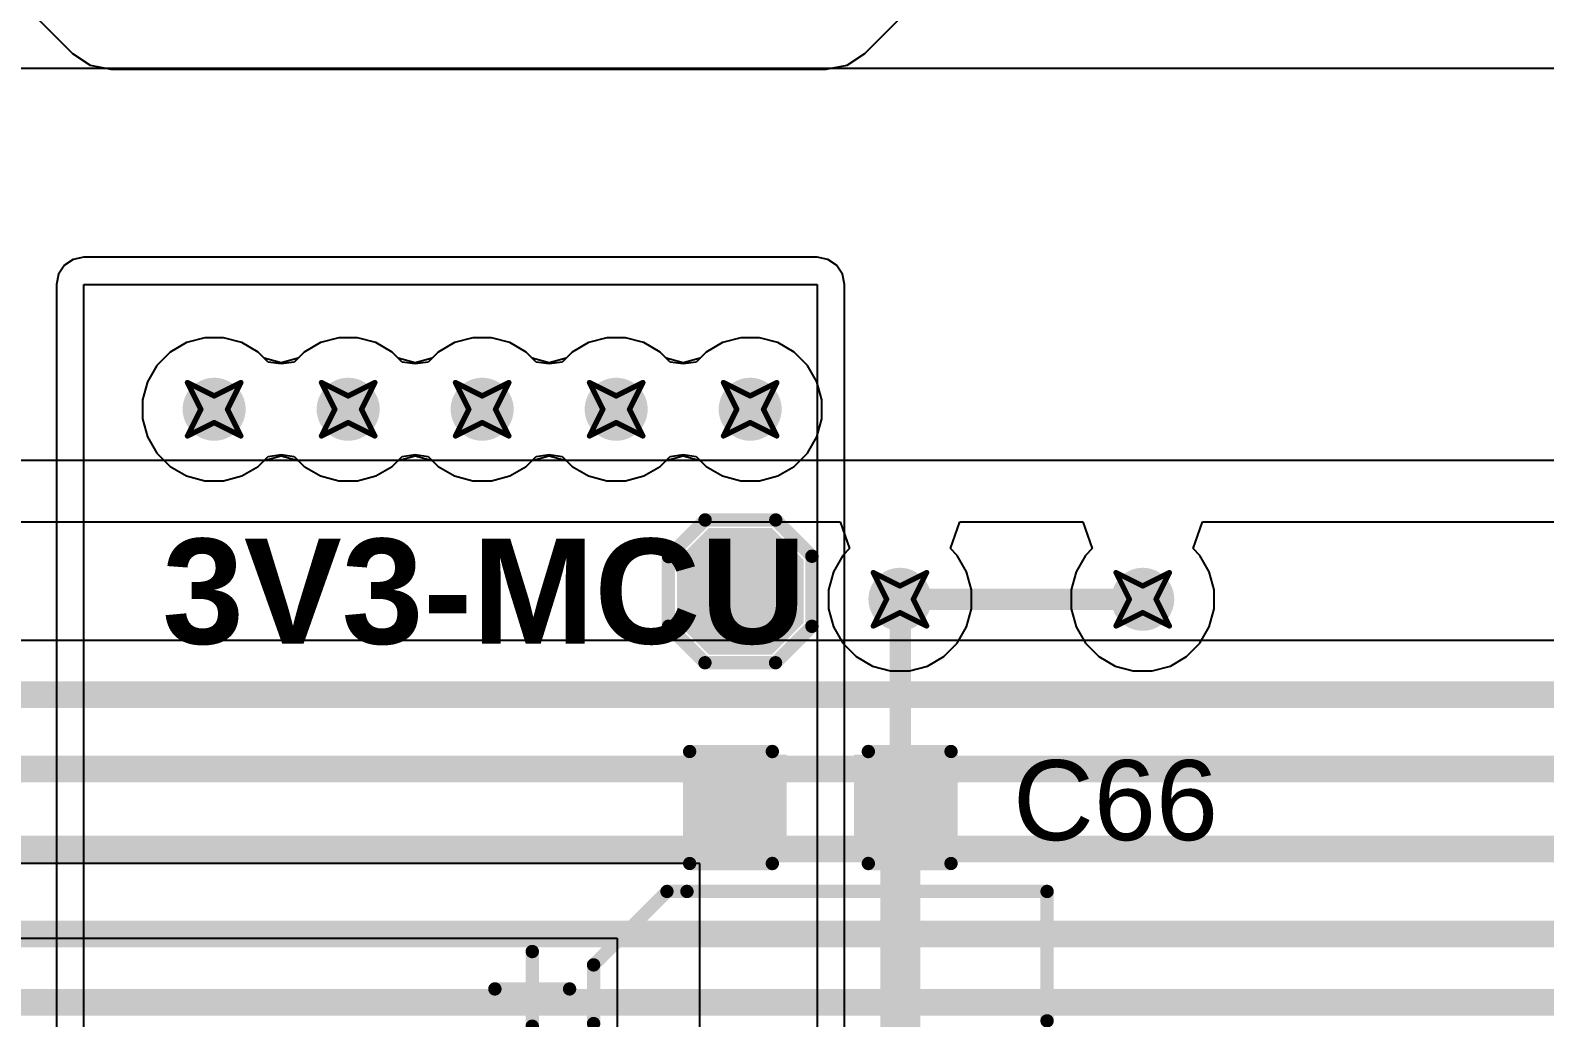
# Model space of a CAD drawing. Header units: inches. Extents: x -36 to 349, y -11 to 240.
# Drawn here: x 93.99 to 108.41, y 47.05 to 56.45 of the extents above; entities that cross this region are included whole.
import ezdxf

# ---------------------------------------------------------------- set-up
doc = ezdxf.new("R2010")
doc.units = ezdxf.units.IN
for name, color, linetype in [('Bottom Layer', 5, 'Continuous'), ('Drill Drawing', 1, 'Continuous'), ('Layer 1', 16, 'Continuous'), ('Layer 2', 76, 'Continuous'), ('Top Layer', 1, 'Continuous'), ('Top Overlay', 2, 'Continuous'), ('Top Paste', 8, 'Continuous'), ('Top Solder', 216, 'Continuous'), ('Via Holes', 16, 'Continuous')]:
    doc.layers.add(name, color=color, linetype=linetype)
doc.styles.add('Arial', font='', dxfattribs={"height": 0.2})
doc.styles.add('Arial_Bold', font='', dxfattribs={"height": 0.2})
doc.styles.get('Arial').set_extended_font_data('Arial')
doc.styles.get('Arial_Bold').set_extended_font_data('Arial', bold=True)

# ---------------------------------------------------------------- blocks, each defined once
blk = doc.blocks.new('C___0603_35')
at = {"layer": 'Top Layer'}
for points in [[(-0.381, 0.445), (-0.381, -0.445), (-1.143, -0.445), (-1.143, 0.445)], [(1.143, 0.445), (1.143, -0.445), (0.381, -0.445), (0.381, 0.445)]]:
    blk.add_hatch(color=1, dxfattribs=at).paths.add_polyline_path(points)
at = {"layer": 'Top Paste'}
for points in [[(-0.381, 0.445), (-0.381, -0.445), (-1.143, -0.445), (-1.143, 0.445)], [(1.143, 0.445), (1.143, -0.445), (0.381, -0.445), (0.381, 0.445)]]:
    blk.add_hatch(color=8, dxfattribs=at).paths.add_polyline_path(points)
at = {"layer": 'Top Solder'}
for points in [[(-0.321, 0.504), (-0.321, -0.504), (-1.203, -0.504), (-1.203, 0.504)], [(1.203, 0.504), (1.203, -0.504), (0.321, -0.504), (0.321, 0.504)]]:
    blk.add_hatch(color=216, dxfattribs=at).paths.add_polyline_path(points)
at = {"layer": 'Top Overlay'}
for points in [[(-0.457, 0.533, 0.127, 0.127, 0), (-1.245, 0.533, 0.127, 0.127, 0)], [(-1.245, 0.533, 0.127, 0.127, 0), (-1.245, -0.533, 0.127, 0.127, 0)], [(1.245, 0.533, 0.127, 0.127, 0), (0.457, 0.533, 0.127, 0.127, 0)], [(1.245, 0.533, 0.127, 0.127, 0), (1.245, -0.533, 0.127, 0.127, 0)], [(-0.457, -0.533, 0.127, 0.127, 0), (-1.245, -0.533, 0.127, 0.127, 0)], [(1.245, -0.533, 0.127, 0.127, 0), (0.457, -0.533, 0.127, 0.127, 0)]]:
    blk.add_lwpolyline(points, format="xyseb", dxfattribs=at)
for points in [[(-1.276, 0.533, 0.0635, 0.0635, 1), (-1.213, 0.533, 0.0635, 0.0635, 1)], [(-1.276, 0.533, 0.0635, 0.0635, 1), (-1.213, 0.533, 0.0635, 0.0635, 1)], [(-0.489, 0.533, 0.0635, 0.0635, 1), (-0.425, 0.533, 0.0635, 0.0635, 1)], [(0.425, 0.533, 0.0635, 0.0635, 1), (0.489, 0.533, 0.0635, 0.0635, 1)], [(1.213, 0.533, 0.0635, 0.0635, 1), (1.276, 0.533, 0.0635, 0.0635, 1)], [(1.213, 0.533, 0.0635, 0.0635, 1), (1.276, 0.533, 0.0635, 0.0635, 1)], [(-1.276, -0.533, 0.0635, 0.0635, 1), (-1.213, -0.533, 0.0635, 0.0635, 1)], [(-1.276, -0.533, 0.0635, 0.0635, 1), (-1.213, -0.533, 0.0635, 0.0635, 1)], [(-0.489, -0.533, 0.0635, 0.0635, 1), (-0.425, -0.533, 0.0635, 0.0635, 1)], [(0.425, -0.533, 0.0635, 0.0635, 1), (0.489, -0.533, 0.0635, 0.0635, 1)], [(1.213, -0.533, 0.0635, 0.0635, 1), (1.276, -0.533, 0.0635, 0.0635, 1)], [(1.213, -0.533, 0.0635, 0.0635, 1), (1.276, -0.533, 0.0635, 0.0635, 1)]]:
    blk.add_lwpolyline(points, format="xyseb", close=True, dxfattribs=at)
blk = doc.blocks.new('RVT1E100M0405__36')
at = {"layer": 'Top Layer'}
for points in [[(-3.1, 0.8), (-0.5, 0.8), (-0.5, -0.8), (-3.1, -0.8)], [(0.5, 0.8), (3.1, 0.8), (3.1, -0.8), (0.5, -0.8)]]:
    blk.add_hatch(color=1, dxfattribs=at).paths.add_polyline_path(points)
at = {"layer": 'Top Paste'}
for points in [[(-3.1, 0.8), (-0.5, 0.8), (-0.5, -0.8), (-3.1, -0.8)], [(0.5, 0.8), (3.1, 0.8), (3.1, -0.8), (0.5, -0.8)]]:
    blk.add_hatch(color=8, dxfattribs=at).paths.add_polyline_path(points)
at = {"layer": 'Top Solder'}
for points in [[(-3.202, 0.902), (-0.398, 0.902), (-0.398, -0.902), (-3.202, -0.902)], [(0.398, 0.902), (3.202, 0.902), (3.202, -0.902), (0.398, -0.902)]]:
    blk.add_hatch(color=216, dxfattribs=at).paths.add_polyline_path(points)
at = {"layer": 'Top Overlay'}
for points in [[(-2.159, 1.524, 0.127, 0.127, 0), (-1.46, 2.223, 0.127, 0.127, 0)], [(-1.46, 2.223, 0.127, 0.127, 0), (-1.27, 2.223, 0.127, 0.127, 0)], [(-1.27, 2.223, 0.127, 0.127, 0), (2.159, 2.223, 0.127, 0.127, 0)], [(2.159, 0.991, 0.127, 0.127, 0), (2.159, 2.223, 0.127, 0.127, 0)], [(-2.743, 0.94, 0.127, 0.127, 0), (-2.743, 1.651, 0.127, 0.127, 0)], [(-2.159, 1.524, 0.127, 0.127, 0), (-2.159, 0.965, 0.127, 0.127, 0)], [(-3.099, 1.295, 0.127, 0.127, 0), (-2.388, 1.295, 0.127, 0.127, 0)], [(-2.159, -1.524, 0.127, 0.127, 0), (-2.159, -0.965, 0.127, 0.127, 0)], [(2.159, -2.223, 0.127, 0.127, 0), (2.159, -0.991, 0.127, 0.127, 0)], [(-2.159, -1.524, 0.127, 0.127, 0), (-1.46, -2.223, 0.127, 0.127, 0)], [(-1.46, -2.223, 0.127, 0.127, 0), (-1.27, -2.223, 0.127, 0.127, 0)], [(-1.27, -2.223, 0.127, 0.127, 0), (2.159, -2.223, 0.127, 0.127, 0)]]:
    blk.add_lwpolyline(points, format="xyseb", dxfattribs=at)
for points in [[(-1.492, 2.223, 0.0635, 0.0635, 1), (-1.429, 2.223, 0.0635, 0.0635, 1)], [(-1.492, 2.223, 0.0635, 0.0635, 1), (-1.429, 2.223, 0.0635, 0.0635, 1)], [(-1.302, 2.223, 0.0635, 0.0635, 1), (-1.238, 2.223, 0.0635, 0.0635, 1)], [(-1.302, 2.223, 0.0635, 0.0635, 1), (-1.238, 2.223, 0.0635, 0.0635, 1)], [(2.127, 2.223, 0.0635, 0.0635, 1), (2.191, 2.223, 0.0635, 0.0635, 1)], [(2.127, 2.223, 0.0635, 0.0635, 1), (2.191, 2.223, 0.0635, 0.0635, 1)], [(-2.775, 1.651, 0.0635, 0.0635, 1), (-2.711, 1.651, 0.0635, 0.0635, 1)], [(-2.191, 1.524, 0.0635, 0.0635, 1), (-2.127, 1.524, 0.0635, 0.0635, 1)], [(-2.191, 1.524, 0.0635, 0.0635, 1), (-2.127, 1.524, 0.0635, 0.0635, 1)], [(-3.131, 1.295, 0.0635, 0.0635, 1), (-3.067, 1.295, 0.0635, 0.0635, 1)], [(-2.419, 1.295, 0.0635, 0.0635, 1), (-2.356, 1.295, 0.0635, 0.0635, 1)], [(-2.191, 0.965, 0.0635, 0.0635, 1), (-2.127, 0.965, 0.0635, 0.0635, 1)], [(2.127, 0.991, 0.0635, 0.0635, 1), (2.191, 0.991, 0.0635, 0.0635, 1)], [(-2.775, 0.94, 0.0635, 0.0635, 1), (-2.711, 0.94, 0.0635, 0.0635, 1)], [(-2.191, -0.965, 0.0635, 0.0635, 1), (-2.127, -0.965, 0.0635, 0.0635, 1)], [(2.127, -0.991, 0.0635, 0.0635, 1), (2.191, -0.991, 0.0635, 0.0635, 1)], [(-2.191, -1.524, 0.0635, 0.0635, 1), (-2.127, -1.524, 0.0635, 0.0635, 1)], [(-2.191, -1.524, 0.0635, 0.0635, 1), (-2.127, -1.524, 0.0635, 0.0635, 1)], [(-1.492, -2.223, 0.0635, 0.0635, 1), (-1.429, -2.223, 0.0635, 0.0635, 1)], [(-1.492, -2.223, 0.0635, 0.0635, 1), (-1.429, -2.223, 0.0635, 0.0635, 1)], [(-1.302, -2.223, 0.0635, 0.0635, 1), (-1.238, -2.223, 0.0635, 0.0635, 1)], [(-1.302, -2.223, 0.0635, 0.0635, 1), (-1.238, -2.223, 0.0635, 0.0635, 1)], [(2.127, -2.223, 0.0635, 0.0635, 1), (2.191, -2.223, 0.0635, 0.0635, 1)], [(2.127, -2.223, 0.0635, 0.0635, 1), (2.191, -2.223, 0.0635, 0.0635, 1)]]:
    blk.add_lwpolyline(points, format="xyseb", close=True, dxfattribs=at)
blk = doc.blocks.new('T____________0_5___311')
at = {"layer": 'Top Layer'}
blk.add_hatch(color=1, dxfattribs=at).paths.add_polyline_path([(0.25, 0.5), (-0.25, 0.5), (-0.5, 0.25), (-0.5, -0.25), (-0.25, -0.5), (0.25, -0.5), (0.5, -0.25), (0.5, 0.25)])
at = {"layer": 'Top Paste'}
blk.add_hatch(color=8, dxfattribs=at).paths.add_polyline_path([(0.25, 0.5), (-0.25, 0.5), (-0.5, 0.25), (-0.5, -0.25), (-0.25, -0.5), (0.25, -0.5), (0.5, -0.25), (0.5, 0.25)])
at = {"layer": 'Top Solder'}
blk.add_hatch(color=216, dxfattribs=at).paths.add_polyline_path([(0.301, 0.602), (-0.301, 0.602), (-0.602, 0.301), (-0.602, -0.301), (-0.301, -0.602), (0.301, -0.602), (0.602, -0.301), (0.602, 0.301)])
at = {"layer": 'Top Overlay'}
for points in [[(-0.336, 0.68, 0.127, 0.127, 0), (-0.682, 0.333, 0.127, 0.127, 0)], [(0.336, 0.68, 0.127, 0.127, 0), (-0.336, 0.68, 0.127, 0.127, 0)], [(0.684, 0.332, 0.127, 0.127, 0), (0.336, 0.68, 0.127, 0.127, 0)], [(-0.682, 0.333, 0.127, 0.127, 0), (-0.682, -0.334, 0.127, 0.127, 0)], [(0.684, 0.332, 0.127, 0.127, 0), (0.684, -0.33, 0.127, 0.127, 0)], [(-0.337, -0.679, 0.127, 0.127, 0), (-0.682, -0.334, 0.127, 0.127, 0)], [(0.684, -0.33, 0.127, 0.127, 0), (0.335, -0.679, 0.127, 0.127, 0)], [(0.335, -0.679, 0.127, 0.127, 0), (-0.337, -0.679, 0.127, 0.127, 0)]]:
    blk.add_lwpolyline(points, format="xyseb", dxfattribs=at)
for points in [[(-0.367, 0.68, 0.0635, 0.0635, 1), (-0.304, 0.68, 0.0635, 0.0635, 1)], [(-0.367, 0.68, 0.0635, 0.0635, 1), (-0.304, 0.68, 0.0635, 0.0635, 1)], [(0.305, 0.68, 0.0635, 0.0635, 1), (0.368, 0.68, 0.0635, 0.0635, 1)], [(0.305, 0.68, 0.0635, 0.0635, 1), (0.368, 0.68, 0.0635, 0.0635, 1)], [(-0.714, 0.333, 0.0635, 0.0635, 1), (-0.65, 0.333, 0.0635, 0.0635, 1)], [(-0.714, 0.333, 0.0635, 0.0635, 1), (-0.65, 0.333, 0.0635, 0.0635, 1)], [(0.652, 0.332, 0.0635, 0.0635, 1), (0.715, 0.332, 0.0635, 0.0635, 1)], [(0.652, 0.332, 0.0635, 0.0635, 1), (0.715, 0.332, 0.0635, 0.0635, 1)], [(-0.714, -0.334, 0.0635, 0.0635, 1), (-0.65, -0.334, 0.0635, 0.0635, 1)], [(-0.714, -0.334, 0.0635, 0.0635, 1), (-0.65, -0.334, 0.0635, 0.0635, 1)], [(0.652, -0.33, 0.0635, 0.0635, 1), (0.715, -0.33, 0.0635, 0.0635, 1)], [(0.652, -0.33, 0.0635, 0.0635, 1), (0.715, -0.33, 0.0635, 0.0635, 1)], [(-0.369, -0.679, 0.0635, 0.0635, 1), (-0.306, -0.679, 0.0635, 0.0635, 1)], [(-0.369, -0.679, 0.0635, 0.0635, 1), (-0.306, -0.679, 0.0635, 0.0635, 1)], [(0.303, -0.679, 0.0635, 0.0635, 1), (0.367, -0.679, 0.0635, 0.0635, 1)], [(0.303, -0.679, 0.0635, 0.0635, 1), (0.367, -0.679, 0.0635, 0.0635, 1)]]:
    blk.add_lwpolyline(points, format="xyseb", close=True, dxfattribs=at)

msp = doc.modelspace()

# ---------------------------------------------------------------- hatches: boundary and pattern name
at = {"layer": 'Bottom Layer'}
h = msp.add_hatch(color=5, dxfattribs=at)
edge = h.paths.add_edge_path()
edge.add_arc((95.739, 52.838), 0.3, 0, 360)
h = msp.add_hatch(color=5, dxfattribs=at)
edge = h.paths.add_edge_path()
edge.add_arc((97.015, 52.838), 0.3, 0, 360)
h = msp.add_hatch(color=5, dxfattribs=at)
edge = h.paths.add_edge_path()
edge.add_arc((98.291, 52.838), 0.3, 0, 360)
h = msp.add_hatch(color=5, dxfattribs=at)
edge = h.paths.add_edge_path()
edge.add_arc((99.567, 52.838), 0.3, 0, 360)
h = msp.add_hatch(color=5, dxfattribs=at)
edge = h.paths.add_edge_path()
edge.add_arc((100.843, 52.838), 0.3, 0, 360)
h = msp.add_hatch(color=5, dxfattribs=at)
edge = h.paths.add_edge_path()
edge.add_arc((102.269, 51.029), 0.3, 0, 360)
h = msp.add_hatch(color=5, dxfattribs=at)
edge = h.paths.add_edge_path()
edge.add_arc((104.581, 51.029), 0.3, 0, 360)
at = {"layer": 'Layer 1'}
h = msp.add_hatch(color=16, dxfattribs=at)
edge = h.paths.add_edge_path()
edge.add_arc((95.739, 52.838), 0.3, 0, 360)
h = msp.add_hatch(color=16, dxfattribs=at)
edge = h.paths.add_edge_path()
edge.add_arc((97.015, 52.838), 0.3, 0, 360)
h = msp.add_hatch(color=16, dxfattribs=at)
edge = h.paths.add_edge_path()
edge.add_arc((98.291, 52.838), 0.3, 0, 360)
h = msp.add_hatch(color=16, dxfattribs=at)
edge = h.paths.add_edge_path()
edge.add_arc((99.567, 52.838), 0.3, 0, 360)
h = msp.add_hatch(color=16, dxfattribs=at)
edge = h.paths.add_edge_path()
edge.add_arc((100.843, 52.838), 0.3, 0, 360)
h = msp.add_hatch(color=16, dxfattribs=at)
edge = h.paths.add_edge_path()
edge.add_arc((102.269, 51.029), 0.3, 0, 360)
h = msp.add_hatch(color=16, dxfattribs=at)
edge = h.paths.add_edge_path()
edge.add_arc((104.581, 51.029), 0.3, 0, 360)
at = {"layer": 'Layer 2'}
h = msp.add_hatch(color=76, dxfattribs=at)
edge = h.paths.add_edge_path()
edge.add_arc((95.739, 52.838), 0.3, 0, 360)
h = msp.add_hatch(color=76, dxfattribs=at)
edge = h.paths.add_edge_path()
edge.add_arc((97.015, 52.838), 0.3, 0, 360)
h = msp.add_hatch(color=76, dxfattribs=at)
edge = h.paths.add_edge_path()
edge.add_arc((98.291, 52.838), 0.3, 0, 360)
h = msp.add_hatch(color=76, dxfattribs=at)
edge = h.paths.add_edge_path()
edge.add_arc((99.567, 52.838), 0.3, 0, 360)
h = msp.add_hatch(color=76, dxfattribs=at)
edge = h.paths.add_edge_path()
edge.add_arc((100.843, 52.838), 0.3, 0, 360)
h = msp.add_hatch(color=76, dxfattribs=at)
edge = h.paths.add_edge_path()
edge.add_arc((102.269, 51.029), 0.3, 0, 360)
h = msp.add_hatch(color=76, dxfattribs=at)
edge = h.paths.add_edge_path()
edge.add_arc((104.581, 51.029), 0.3, 0, 360)
at = {"layer": 'Top Layer'}
h = msp.add_hatch(color=1, dxfattribs=at)
edge = h.paths.add_edge_path()
edge.add_arc((95.739, 52.838), 0.3, 0, 360)
h = msp.add_hatch(color=1, dxfattribs=at)
edge = h.paths.add_edge_path()
edge.add_arc((97.015, 52.838), 0.3, 0, 360)
h = msp.add_hatch(color=1, dxfattribs=at)
edge = h.paths.add_edge_path()
edge.add_arc((98.291, 52.838), 0.3, 0, 360)
h = msp.add_hatch(color=1, dxfattribs=at)
edge = h.paths.add_edge_path()
edge.add_arc((99.567, 52.838), 0.3, 0, 360)
h = msp.add_hatch(color=1, dxfattribs=at)
edge = h.paths.add_edge_path()
edge.add_arc((100.843, 52.838), 0.3, 0, 360)
h = msp.add_hatch(color=1, dxfattribs=at)
edge = h.paths.add_edge_path()
edge.add_arc((102.269, 51.029), 0.3, 0, 360)
h = msp.add_hatch(color=1, dxfattribs=at)
edge = h.paths.add_edge_path()
edge.add_arc((104.581, 51.029), 0.3, 0, 360)
at = {"layer": 'Via Holes'}
h = msp.add_hatch(color=7, dxfattribs=at)
edge = h.paths.add_edge_path()
edge.add_arc((95.739, 52.838), 0.15, 0, 360)
h = msp.add_hatch(color=7, dxfattribs=at)
edge = h.paths.add_edge_path()
edge.add_arc((97.015, 52.838), 0.15, 0, 360)
h = msp.add_hatch(color=7, dxfattribs=at)
edge = h.paths.add_edge_path()
edge.add_arc((98.291, 52.838), 0.15, 0, 360)
h = msp.add_hatch(color=7, dxfattribs=at)
edge = h.paths.add_edge_path()
edge.add_arc((99.567, 52.838), 0.15, 0, 360)
h = msp.add_hatch(color=7, dxfattribs=at)
edge = h.paths.add_edge_path()
edge.add_arc((100.843, 52.838), 0.15, 0, 360)
h = msp.add_hatch(color=7, dxfattribs=at)
edge = h.paths.add_edge_path()
edge.add_arc((102.269, 51.029), 0.15, 0, 360)
h = msp.add_hatch(color=7, dxfattribs=at)
edge = h.paths.add_edge_path()
edge.add_arc((104.581, 51.029), 0.15, 0, 360)

# ---------------------------------------------------------------- linework, layer by layer
at = {"layer": 'Bottom Layer'}
for p, q in [((93.084, 56.085), (112.991, 56.085)), ((95.649, 53.519), (95.476, 53.472)), ((95.829, 53.519), (95.649, 53.519)), ((96.002, 53.472), (95.829, 53.519)), ((96.925, 53.519), (96.752, 53.472)), ((97.105, 53.519), (96.925, 53.519)), ((97.278, 53.472), (97.105, 53.519)), ((98.201, 53.519), (98.028, 53.472)), ((98.381, 53.519), (98.201, 53.519)), ((98.554, 53.472), (98.381, 53.519)), ((99.477, 53.519), (99.304, 53.472)), ((99.657, 53.519), (99.477, 53.519)), ((99.83, 53.472), (99.657, 53.519)), ((100.753, 53.519), (100.58, 53.472)), ((100.932, 53.519), (100.753, 53.519)), ((101.106, 53.472), (100.932, 53.519)), ((95.321, 53.383), (95.194, 53.256)), ((95.476, 53.472), (95.321, 53.383)), ((96.157, 53.383), (96.002, 53.472)), ((96.253, 53.286), (96.157, 53.383)), ((96.597, 53.383), (96.501, 53.286)), ((96.752, 53.472), (96.597, 53.383)), ((97.433, 53.383), (97.278, 53.472)), ((97.529, 53.286), (97.433, 53.383)), ((97.873, 53.383), (97.777, 53.286)), ((98.028, 53.472), (97.873, 53.383)), ((98.709, 53.383), (98.554, 53.472)), ((98.805, 53.286), (98.709, 53.383)), ((99.149, 53.383), (99.053, 53.286)), ((99.304, 53.472), (99.149, 53.383)), ((99.985, 53.383), (99.83, 53.472)), ((100.081, 53.286), (99.985, 53.383)), ((100.425, 53.383), (100.329, 53.286)), ((100.58, 53.472), (100.425, 53.383)), ((101.261, 53.383), (101.106, 53.472)), ((101.388, 53.256), (101.261, 53.383)), ((95.194, 53.256), (95.104, 53.1)), ((96.377, 53.269), (96.253, 53.286)), ((96.501, 53.286), (96.377, 53.269)), ((97.653, 53.269), (97.529, 53.286)), ((97.777, 53.286), (97.653, 53.269)), ((98.929, 53.269), (98.805, 53.286)), ((99.053, 53.286), (98.929, 53.269)), ((100.205, 53.269), (100.081, 53.286)), ((100.329, 53.286), (100.205, 53.269)), ((101.477, 53.1), (101.388, 53.256)), ((95.104, 53.1), (95.058, 52.927)), ((101.524, 52.927), (101.477, 53.1)), ((95.058, 52.927), (95.058, 52.748)), ((101.524, 52.748), (101.524, 52.927)), ((95.058, 52.748), (95.104, 52.575)), ((101.477, 52.575), (101.524, 52.748)), ((95.104, 52.575), (95.194, 52.419)), ((101.388, 52.419), (101.477, 52.575)), ((95.194, 52.419), (95.321, 52.293)), ((96.157, 52.293), (96.253, 52.389)), ((96.253, 52.389), (96.377, 52.406)), ((96.377, 52.406), (96.501, 52.389)), ((96.501, 52.389), (96.597, 52.293)), ((97.433, 52.293), (97.529, 52.389)), ((97.529, 52.389), (97.653, 52.406)), ((97.653, 52.406), (97.777, 52.389)), ((97.777, 52.389), (97.873, 52.293)), ((98.709, 52.293), (98.805, 52.389)), ((98.805, 52.389), (98.929, 52.406)), ((98.929, 52.406), (99.053, 52.389)), ((99.053, 52.389), (99.149, 52.293)), ((99.985, 52.293), (100.081, 52.389)), ((100.081, 52.389), (100.205, 52.406)), ((100.205, 52.406), (100.329, 52.389)), ((100.329, 52.389), (100.425, 52.293)), ((101.261, 52.293), (101.388, 52.419)), ((95.321, 52.293), (95.476, 52.203)), ((95.476, 52.203), (95.649, 52.157)), ((95.829, 52.157), (96.002, 52.203)), ((96.002, 52.203), (96.157, 52.293)), ((96.597, 52.293), (96.752, 52.203)), ((96.752, 52.203), (96.925, 52.157)), ((97.105, 52.157), (97.278, 52.203)), ((97.278, 52.203), (97.433, 52.293)), ((97.873, 52.293), (98.028, 52.203)), ((98.028, 52.203), (98.201, 52.157)), ((98.381, 52.157), (98.554, 52.203)), ((98.554, 52.203), (98.709, 52.293)), ((99.149, 52.293), (99.304, 52.203)), ((99.304, 52.203), (99.477, 52.157)), ((99.657, 52.157), (99.83, 52.203)), ((99.83, 52.203), (99.985, 52.293)), ((100.425, 52.293), (100.58, 52.203)), ((100.58, 52.203), (100.753, 52.157)), ((100.932, 52.157), (101.106, 52.203)), ((101.106, 52.203), (101.261, 52.293)), ((95.649, 52.157), (95.829, 52.157)), ((96.925, 52.157), (97.105, 52.157)), ((98.201, 52.157), (98.381, 52.157)), ((99.477, 52.157), (99.657, 52.157)), ((100.753, 52.157), (100.932, 52.157)), ((127.283, 50.638), (77.007, 50.638))]:
    msp.add_line(p, q, dxfattribs=at)
for points in [[(40.113, 50.12, 0.254, 0.254, 0), (127.497, 50.12, 0.254, 0.254, 0)], [(39.724, 49.413, 0.254, 0.254, 0), (127.79, 49.413, 0.254, 0.254, 0)], [(39.501, 48.651, 0.254, 0.254, 0), (128.105, 48.651, 0.254, 0.254, 0)], [(33.49, 47.844, 0.254, 0.254, 0), (146.287, 47.844, 0.254, 0.254, 0)], [(33.348, 47.192, 0.254, 0.254, 0), (156.727, 47.192, 0.254, 0.254, 0)]]:
    msp.add_lwpolyline(points, format="xyseb", dxfattribs=at)
at = {"layer": 'Drill Drawing'}
for points in [[(95.485, 53.092, 0.0508, 0.0508, 0), (95.739, 52.965, 0.0508, 0.0508, 0)], [(95.485, 53.092, 0.0508, 0.0508, 0), (95.612, 52.838, 0.0508, 0.0508, 0)], [(95.739, 52.965, 0.0508, 0.0508, 0), (95.993, 53.092, 0.0508, 0.0508, 0)], [(95.866, 52.838, 0.0508, 0.0508, 0), (95.993, 53.092, 0.0508, 0.0508, 0)], [(96.761, 53.092, 0.0508, 0.0508, 0), (97.015, 52.965, 0.0508, 0.0508, 0)], [(96.761, 53.092, 0.0508, 0.0508, 0), (96.888, 52.838, 0.0508, 0.0508, 0)], [(97.015, 52.965, 0.0508, 0.0508, 0), (97.269, 53.092, 0.0508, 0.0508, 0)], [(97.142, 52.838, 0.0508, 0.0508, 0), (97.269, 53.092, 0.0508, 0.0508, 0)], [(98.037, 53.092, 0.0508, 0.0508, 0), (98.291, 52.965, 0.0508, 0.0508, 0)], [(98.037, 53.092, 0.0508, 0.0508, 0), (98.164, 52.838, 0.0508, 0.0508, 0)], [(98.291, 52.965, 0.0508, 0.0508, 0), (98.545, 53.092, 0.0508, 0.0508, 0)], [(98.418, 52.838, 0.0508, 0.0508, 0), (98.545, 53.092, 0.0508, 0.0508, 0)], [(99.313, 53.092, 0.0508, 0.0508, 0), (99.567, 52.965, 0.0508, 0.0508, 0)], [(99.313, 53.092, 0.0508, 0.0508, 0), (99.44, 52.838, 0.0508, 0.0508, 0)], [(99.567, 52.965, 0.0508, 0.0508, 0), (99.821, 53.092, 0.0508, 0.0508, 0)], [(99.694, 52.838, 0.0508, 0.0508, 0), (99.821, 53.092, 0.0508, 0.0508, 0)], [(100.589, 53.092, 0.0508, 0.0508, 0), (100.843, 52.965, 0.0508, 0.0508, 0)], [(100.589, 53.092, 0.0508, 0.0508, 0), (100.716, 52.838, 0.0508, 0.0508, 0)], [(100.843, 52.965, 0.0508, 0.0508, 0), (101.097, 53.092, 0.0508, 0.0508, 0)], [(100.97, 52.838, 0.0508, 0.0508, 0), (101.097, 53.092, 0.0508, 0.0508, 0)], [(95.485, 52.584, 0.0508, 0.0508, 0), (95.612, 52.838, 0.0508, 0.0508, 0)], [(95.866, 52.838, 0.0508, 0.0508, 0), (95.993, 52.584, 0.0508, 0.0508, 0)], [(96.761, 52.584, 0.0508, 0.0508, 0), (96.888, 52.838, 0.0508, 0.0508, 0)], [(97.142, 52.838, 0.0508, 0.0508, 0), (97.269, 52.584, 0.0508, 0.0508, 0)], [(98.037, 52.584, 0.0508, 0.0508, 0), (98.164, 52.838, 0.0508, 0.0508, 0)], [(98.418, 52.838, 0.0508, 0.0508, 0), (98.545, 52.584, 0.0508, 0.0508, 0)], [(99.313, 52.584, 0.0508, 0.0508, 0), (99.44, 52.838, 0.0508, 0.0508, 0)], [(99.694, 52.838, 0.0508, 0.0508, 0), (99.821, 52.584, 0.0508, 0.0508, 0)], [(100.589, 52.584, 0.0508, 0.0508, 0), (100.716, 52.838, 0.0508, 0.0508, 0)], [(100.97, 52.838, 0.0508, 0.0508, 0), (101.097, 52.584, 0.0508, 0.0508, 0)], [(95.485, 52.584, 0.0508, 0.0508, 0), (95.739, 52.711, 0.0508, 0.0508, 0)], [(95.739, 52.711, 0.0508, 0.0508, 0), (95.993, 52.584, 0.0508, 0.0508, 0)], [(96.761, 52.584, 0.0508, 0.0508, 0), (97.015, 52.711, 0.0508, 0.0508, 0)], [(97.015, 52.711, 0.0508, 0.0508, 0), (97.269, 52.584, 0.0508, 0.0508, 0)], [(98.037, 52.584, 0.0508, 0.0508, 0), (98.291, 52.711, 0.0508, 0.0508, 0)], [(98.291, 52.711, 0.0508, 0.0508, 0), (98.545, 52.584, 0.0508, 0.0508, 0)], [(99.313, 52.584, 0.0508, 0.0508, 0), (99.567, 52.711, 0.0508, 0.0508, 0)], [(99.567, 52.711, 0.0508, 0.0508, 0), (99.821, 52.584, 0.0508, 0.0508, 0)], [(100.589, 52.584, 0.0508, 0.0508, 0), (100.843, 52.711, 0.0508, 0.0508, 0)], [(100.843, 52.711, 0.0508, 0.0508, 0), (101.097, 52.584, 0.0508, 0.0508, 0)], [(102.015, 51.283, 0.0508, 0.0508, 0), (102.269, 51.156, 0.0508, 0.0508, 0)], [(102.015, 51.283, 0.0508, 0.0508, 0), (102.142, 51.029, 0.0508, 0.0508, 0)], [(102.269, 51.156, 0.0508, 0.0508, 0), (102.523, 51.283, 0.0508, 0.0508, 0)], [(102.396, 51.029, 0.0508, 0.0508, 0), (102.523, 51.283, 0.0508, 0.0508, 0)], [(104.327, 51.283, 0.0508, 0.0508, 0), (104.581, 51.156, 0.0508, 0.0508, 0)], [(104.327, 51.283, 0.0508, 0.0508, 0), (104.454, 51.029, 0.0508, 0.0508, 0)], [(104.581, 51.156, 0.0508, 0.0508, 0), (104.835, 51.283, 0.0508, 0.0508, 0)], [(104.708, 51.029, 0.0508, 0.0508, 0), (104.835, 51.283, 0.0508, 0.0508, 0)], [(102.015, 50.775, 0.0508, 0.0508, 0), (102.142, 51.029, 0.0508, 0.0508, 0)], [(102.396, 51.029, 0.0508, 0.0508, 0), (102.523, 50.775, 0.0508, 0.0508, 0)], [(104.327, 50.775, 0.0508, 0.0508, 0), (104.454, 51.029, 0.0508, 0.0508, 0)], [(104.708, 51.029, 0.0508, 0.0508, 0), (104.835, 50.775, 0.0508, 0.0508, 0)], [(102.015, 50.775, 0.0508, 0.0508, 0), (102.269, 50.902, 0.0508, 0.0508, 0)], [(102.269, 50.902, 0.0508, 0.0508, 0), (102.523, 50.775, 0.0508, 0.0508, 0)], [(104.327, 50.775, 0.0508, 0.0508, 0), (104.581, 50.902, 0.0508, 0.0508, 0)], [(104.581, 50.902, 0.0508, 0.0508, 0), (104.835, 50.775, 0.0508, 0.0508, 0)]]:
    msp.add_lwpolyline(points, format="xyseb", dxfattribs=at)
for points in [[(95.472, 53.092, 0.0254, 0.0254, 1), (95.498, 53.092, 0.0254, 0.0254, 1)], [(95.472, 53.092, 0.0254, 0.0254, 1), (95.498, 53.092, 0.0254, 0.0254, 1)], [(95.98, 53.092, 0.0254, 0.0254, 1), (96.006, 53.092, 0.0254, 0.0254, 1)], [(95.98, 53.092, 0.0254, 0.0254, 1), (96.006, 53.092, 0.0254, 0.0254, 1)], [(96.748, 53.092, 0.0254, 0.0254, 1), (96.774, 53.092, 0.0254, 0.0254, 1)], [(96.748, 53.092, 0.0254, 0.0254, 1), (96.774, 53.092, 0.0254, 0.0254, 1)], [(97.256, 53.092, 0.0254, 0.0254, 1), (97.282, 53.092, 0.0254, 0.0254, 1)], [(97.256, 53.092, 0.0254, 0.0254, 1), (97.282, 53.092, 0.0254, 0.0254, 1)], [(98.024, 53.092, 0.0254, 0.0254, 1), (98.05, 53.092, 0.0254, 0.0254, 1)], [(98.024, 53.092, 0.0254, 0.0254, 1), (98.05, 53.092, 0.0254, 0.0254, 1)], [(98.532, 53.092, 0.0254, 0.0254, 1), (98.558, 53.092, 0.0254, 0.0254, 1)], [(98.532, 53.092, 0.0254, 0.0254, 1), (98.558, 53.092, 0.0254, 0.0254, 1)], [(99.3, 53.092, 0.0254, 0.0254, 1), (99.326, 53.092, 0.0254, 0.0254, 1)], [(99.3, 53.092, 0.0254, 0.0254, 1), (99.326, 53.092, 0.0254, 0.0254, 1)], [(99.808, 53.092, 0.0254, 0.0254, 1), (99.834, 53.092, 0.0254, 0.0254, 1)], [(99.808, 53.092, 0.0254, 0.0254, 1), (99.834, 53.092, 0.0254, 0.0254, 1)], [(100.576, 53.092, 0.0254, 0.0254, 1), (100.601, 53.092, 0.0254, 0.0254, 1)], [(100.576, 53.092, 0.0254, 0.0254, 1), (100.601, 53.092, 0.0254, 0.0254, 1)], [(101.084, 53.092, 0.0254, 0.0254, 1), (101.109, 53.092, 0.0254, 0.0254, 1)], [(101.084, 53.092, 0.0254, 0.0254, 1), (101.109, 53.092, 0.0254, 0.0254, 1)], [(95.726, 52.965, 0.0254, 0.0254, 1), (95.752, 52.965, 0.0254, 0.0254, 1)], [(95.726, 52.965, 0.0254, 0.0254, 1), (95.752, 52.965, 0.0254, 0.0254, 1)], [(97.002, 52.965, 0.0254, 0.0254, 1), (97.028, 52.965, 0.0254, 0.0254, 1)], [(97.002, 52.965, 0.0254, 0.0254, 1), (97.028, 52.965, 0.0254, 0.0254, 1)], [(98.278, 52.965, 0.0254, 0.0254, 1), (98.304, 52.965, 0.0254, 0.0254, 1)], [(98.278, 52.965, 0.0254, 0.0254, 1), (98.304, 52.965, 0.0254, 0.0254, 1)], [(99.554, 52.965, 0.0254, 0.0254, 1), (99.58, 52.965, 0.0254, 0.0254, 1)], [(99.554, 52.965, 0.0254, 0.0254, 1), (99.58, 52.965, 0.0254, 0.0254, 1)], [(100.83, 52.965, 0.0254, 0.0254, 1), (100.855, 52.965, 0.0254, 0.0254, 1)], [(100.83, 52.965, 0.0254, 0.0254, 1), (100.855, 52.965, 0.0254, 0.0254, 1)], [(95.599, 52.838, 0.0254, 0.0254, 1), (95.625, 52.838, 0.0254, 0.0254, 1)], [(95.599, 52.838, 0.0254, 0.0254, 1), (95.625, 52.838, 0.0254, 0.0254, 1)], [(95.853, 52.838, 0.0254, 0.0254, 1), (95.879, 52.838, 0.0254, 0.0254, 1)], [(95.853, 52.838, 0.0254, 0.0254, 1), (95.879, 52.838, 0.0254, 0.0254, 1)], [(96.875, 52.838, 0.0254, 0.0254, 1), (96.901, 52.838, 0.0254, 0.0254, 1)], [(96.875, 52.838, 0.0254, 0.0254, 1), (96.901, 52.838, 0.0254, 0.0254, 1)], [(97.129, 52.838, 0.0254, 0.0254, 1), (97.155, 52.838, 0.0254, 0.0254, 1)], [(97.129, 52.838, 0.0254, 0.0254, 1), (97.155, 52.838, 0.0254, 0.0254, 1)], [(98.151, 52.838, 0.0254, 0.0254, 1), (98.177, 52.838, 0.0254, 0.0254, 1)], [(98.151, 52.838, 0.0254, 0.0254, 1), (98.177, 52.838, 0.0254, 0.0254, 1)], [(98.405, 52.838, 0.0254, 0.0254, 1), (98.431, 52.838, 0.0254, 0.0254, 1)], [(98.405, 52.838, 0.0254, 0.0254, 1), (98.431, 52.838, 0.0254, 0.0254, 1)], [(99.427, 52.838, 0.0254, 0.0254, 1), (99.453, 52.838, 0.0254, 0.0254, 1)], [(99.427, 52.838, 0.0254, 0.0254, 1), (99.453, 52.838, 0.0254, 0.0254, 1)], [(99.681, 52.838, 0.0254, 0.0254, 1), (99.707, 52.838, 0.0254, 0.0254, 1)], [(99.681, 52.838, 0.0254, 0.0254, 1), (99.707, 52.838, 0.0254, 0.0254, 1)], [(100.703, 52.838, 0.0254, 0.0254, 1), (100.728, 52.838, 0.0254, 0.0254, 1)], [(100.703, 52.838, 0.0254, 0.0254, 1), (100.728, 52.838, 0.0254, 0.0254, 1)], [(100.957, 52.838, 0.0254, 0.0254, 1), (100.982, 52.838, 0.0254, 0.0254, 1)], [(100.957, 52.838, 0.0254, 0.0254, 1), (100.982, 52.838, 0.0254, 0.0254, 1)], [(95.726, 52.711, 0.0254, 0.0254, 1), (95.752, 52.711, 0.0254, 0.0254, 1)], [(95.726, 52.711, 0.0254, 0.0254, 1), (95.752, 52.711, 0.0254, 0.0254, 1)], [(97.002, 52.711, 0.0254, 0.0254, 1), (97.028, 52.711, 0.0254, 0.0254, 1)], [(97.002, 52.711, 0.0254, 0.0254, 1), (97.028, 52.711, 0.0254, 0.0254, 1)], [(98.278, 52.711, 0.0254, 0.0254, 1), (98.304, 52.711, 0.0254, 0.0254, 1)], [(98.278, 52.711, 0.0254, 0.0254, 1), (98.304, 52.711, 0.0254, 0.0254, 1)], [(99.554, 52.711, 0.0254, 0.0254, 1), (99.58, 52.711, 0.0254, 0.0254, 1)], [(99.554, 52.711, 0.0254, 0.0254, 1), (99.58, 52.711, 0.0254, 0.0254, 1)], [(100.83, 52.711, 0.0254, 0.0254, 1), (100.855, 52.711, 0.0254, 0.0254, 1)], [(100.83, 52.711, 0.0254, 0.0254, 1), (100.855, 52.711, 0.0254, 0.0254, 1)], [(95.472, 52.584, 0.0254, 0.0254, 1), (95.498, 52.584, 0.0254, 0.0254, 1)], [(95.472, 52.584, 0.0254, 0.0254, 1), (95.498, 52.584, 0.0254, 0.0254, 1)], [(95.98, 52.584, 0.0254, 0.0254, 1), (96.006, 52.584, 0.0254, 0.0254, 1)], [(95.98, 52.584, 0.0254, 0.0254, 1), (96.006, 52.584, 0.0254, 0.0254, 1)], [(96.748, 52.584, 0.0254, 0.0254, 1), (96.774, 52.584, 0.0254, 0.0254, 1)], [(96.748, 52.584, 0.0254, 0.0254, 1), (96.774, 52.584, 0.0254, 0.0254, 1)], [(97.256, 52.584, 0.0254, 0.0254, 1), (97.282, 52.584, 0.0254, 0.0254, 1)], [(97.256, 52.584, 0.0254, 0.0254, 1), (97.282, 52.584, 0.0254, 0.0254, 1)], [(98.024, 52.584, 0.0254, 0.0254, 1), (98.05, 52.584, 0.0254, 0.0254, 1)], [(98.024, 52.584, 0.0254, 0.0254, 1), (98.05, 52.584, 0.0254, 0.0254, 1)], [(98.532, 52.584, 0.0254, 0.0254, 1), (98.558, 52.584, 0.0254, 0.0254, 1)], [(98.532, 52.584, 0.0254, 0.0254, 1), (98.558, 52.584, 0.0254, 0.0254, 1)], [(99.3, 52.584, 0.0254, 0.0254, 1), (99.326, 52.584, 0.0254, 0.0254, 1)], [(99.3, 52.584, 0.0254, 0.0254, 1), (99.326, 52.584, 0.0254, 0.0254, 1)], [(99.808, 52.584, 0.0254, 0.0254, 1), (99.834, 52.584, 0.0254, 0.0254, 1)], [(99.808, 52.584, 0.0254, 0.0254, 1), (99.834, 52.584, 0.0254, 0.0254, 1)], [(100.576, 52.584, 0.0254, 0.0254, 1), (100.601, 52.584, 0.0254, 0.0254, 1)], [(100.576, 52.584, 0.0254, 0.0254, 1), (100.601, 52.584, 0.0254, 0.0254, 1)], [(101.084, 52.584, 0.0254, 0.0254, 1), (101.109, 52.584, 0.0254, 0.0254, 1)], [(101.084, 52.584, 0.0254, 0.0254, 1), (101.109, 52.584, 0.0254, 0.0254, 1)], [(102.003, 51.283, 0.0254, 0.0254, 1), (102.028, 51.283, 0.0254, 0.0254, 1)], [(102.003, 51.283, 0.0254, 0.0254, 1), (102.028, 51.283, 0.0254, 0.0254, 1)], [(102.511, 51.283, 0.0254, 0.0254, 1), (102.536, 51.283, 0.0254, 0.0254, 1)], [(102.511, 51.283, 0.0254, 0.0254, 1), (102.536, 51.283, 0.0254, 0.0254, 1)], [(104.314, 51.283, 0.0254, 0.0254, 1), (104.339, 51.283, 0.0254, 0.0254, 1)], [(104.314, 51.283, 0.0254, 0.0254, 1), (104.339, 51.283, 0.0254, 0.0254, 1)], [(104.822, 51.283, 0.0254, 0.0254, 1), (104.847, 51.283, 0.0254, 0.0254, 1)], [(104.822, 51.283, 0.0254, 0.0254, 1), (104.847, 51.283, 0.0254, 0.0254, 1)], [(102.13, 51.029, 0.0254, 0.0254, 1), (102.155, 51.029, 0.0254, 0.0254, 1)], [(102.13, 51.029, 0.0254, 0.0254, 1), (102.155, 51.029, 0.0254, 0.0254, 1)], [(102.257, 51.156, 0.0254, 0.0254, 1), (102.282, 51.156, 0.0254, 0.0254, 1)], [(102.257, 51.156, 0.0254, 0.0254, 1), (102.282, 51.156, 0.0254, 0.0254, 1)], [(102.384, 51.029, 0.0254, 0.0254, 1), (102.409, 51.029, 0.0254, 0.0254, 1)], [(102.384, 51.029, 0.0254, 0.0254, 1), (102.409, 51.029, 0.0254, 0.0254, 1)], [(104.441, 51.029, 0.0254, 0.0254, 1), (104.466, 51.029, 0.0254, 0.0254, 1)], [(104.441, 51.029, 0.0254, 0.0254, 1), (104.466, 51.029, 0.0254, 0.0254, 1)], [(104.568, 51.156, 0.0254, 0.0254, 1), (104.593, 51.156, 0.0254, 0.0254, 1)], [(104.568, 51.156, 0.0254, 0.0254, 1), (104.593, 51.156, 0.0254, 0.0254, 1)], [(104.695, 51.029, 0.0254, 0.0254, 1), (104.72, 51.029, 0.0254, 0.0254, 1)], [(104.695, 51.029, 0.0254, 0.0254, 1), (104.72, 51.029, 0.0254, 0.0254, 1)], [(102.257, 50.902, 0.0254, 0.0254, 1), (102.282, 50.902, 0.0254, 0.0254, 1)], [(102.257, 50.902, 0.0254, 0.0254, 1), (102.282, 50.902, 0.0254, 0.0254, 1)], [(104.568, 50.902, 0.0254, 0.0254, 1), (104.593, 50.902, 0.0254, 0.0254, 1)], [(104.568, 50.902, 0.0254, 0.0254, 1), (104.593, 50.902, 0.0254, 0.0254, 1)], [(102.003, 50.775, 0.0254, 0.0254, 1), (102.028, 50.775, 0.0254, 0.0254, 1)], [(102.003, 50.775, 0.0254, 0.0254, 1), (102.028, 50.775, 0.0254, 0.0254, 1)], [(102.511, 50.775, 0.0254, 0.0254, 1), (102.536, 50.775, 0.0254, 0.0254, 1)], [(102.511, 50.775, 0.0254, 0.0254, 1), (102.536, 50.775, 0.0254, 0.0254, 1)], [(104.314, 50.775, 0.0254, 0.0254, 1), (104.339, 50.775, 0.0254, 0.0254, 1)], [(104.314, 50.775, 0.0254, 0.0254, 1), (104.339, 50.775, 0.0254, 0.0254, 1)], [(104.822, 50.775, 0.0254, 0.0254, 1), (104.847, 50.775, 0.0254, 0.0254, 1)], [(104.822, 50.775, 0.0254, 0.0254, 1), (104.847, 50.775, 0.0254, 0.0254, 1)]]:
    msp.add_lwpolyline(points, format="xyseb", close=True, dxfattribs=at)
at = {"layer": 'Layer 1'}
for p, q in [((95.649, 53.519), (95.476, 53.472)), ((95.829, 53.519), (95.649, 53.519)), ((96.002, 53.472), (95.829, 53.519)), ((96.925, 53.519), (96.752, 53.472)), ((97.105, 53.519), (96.925, 53.519)), ((97.278, 53.472), (97.105, 53.519)), ((98.201, 53.519), (98.028, 53.472)), ((98.381, 53.519), (98.201, 53.519)), ((98.554, 53.472), (98.381, 53.519)), ((99.477, 53.519), (99.304, 53.472)), ((99.657, 53.519), (99.477, 53.519)), ((99.83, 53.472), (99.657, 53.519)), ((100.753, 53.519), (100.58, 53.472)), ((100.932, 53.519), (100.753, 53.519)), ((101.106, 53.472), (100.932, 53.519)), ((95.321, 53.383), (95.194, 53.256)), ((95.476, 53.472), (95.321, 53.383)), ((96.157, 53.383), (96.002, 53.472)), ((96.216, 53.324), (96.157, 53.383)), ((96.597, 53.383), (96.538, 53.324)), ((96.752, 53.472), (96.597, 53.383)), ((97.433, 53.383), (97.278, 53.472)), ((97.492, 53.324), (97.433, 53.383)), ((97.873, 53.383), (97.814, 53.324)), ((98.028, 53.472), (97.873, 53.383)), ((98.709, 53.383), (98.554, 53.472)), ((98.768, 53.324), (98.709, 53.383)), ((99.149, 53.383), (99.09, 53.324)), ((99.304, 53.472), (99.149, 53.383)), ((99.985, 53.383), (99.83, 53.472)), ((100.044, 53.324), (99.985, 53.383)), ((100.425, 53.383), (100.366, 53.324)), ((100.58, 53.472), (100.425, 53.383)), ((101.261, 53.383), (101.106, 53.472)), ((101.388, 53.256), (101.261, 53.383)), ((95.194, 53.256), (95.104, 53.1)), ((96.377, 53.281), (96.216, 53.324)), ((96.538, 53.324), (96.377, 53.281)), ((97.653, 53.281), (97.492, 53.324)), ((97.814, 53.324), (97.653, 53.281)), ((98.929, 53.281), (98.768, 53.324)), ((99.09, 53.324), (98.929, 53.281)), ((100.205, 53.281), (100.044, 53.324)), ((100.366, 53.324), (100.205, 53.281)), ((101.477, 53.1), (101.388, 53.256)), ((95.104, 53.1), (95.058, 52.927)), ((101.524, 52.927), (101.477, 53.1)), ((95.058, 52.927), (95.058, 52.748)), ((101.524, 52.748), (101.524, 52.927)), ((95.058, 52.748), (95.104, 52.575)), ((101.477, 52.575), (101.524, 52.748)), ((95.104, 52.575), (95.194, 52.419)), ((101.388, 52.419), (101.477, 52.575)), ((95.194, 52.419), (95.321, 52.293)), ((96.157, 52.293), (96.216, 52.351)), ((96.216, 52.351), (96.377, 52.395)), ((96.377, 52.395), (96.538, 52.351)), ((96.538, 52.351), (96.597, 52.293)), ((97.433, 52.293), (97.492, 52.351)), ((97.492, 52.351), (97.653, 52.395)), ((97.653, 52.395), (97.814, 52.351)), ((97.814, 52.351), (97.873, 52.293)), ((98.709, 52.293), (98.768, 52.351)), ((98.768, 52.351), (98.929, 52.395)), ((98.929, 52.395), (99.09, 52.351)), ((99.09, 52.351), (99.149, 52.293)), ((99.985, 52.293), (100.044, 52.351)), ((100.044, 52.351), (100.205, 52.395)), ((100.205, 52.395), (100.366, 52.351)), ((100.366, 52.351), (100.425, 52.293)), ((101.261, 52.293), (101.388, 52.419)), ((95.321, 52.293), (95.476, 52.203)), ((95.476, 52.203), (95.649, 52.157)), ((95.829, 52.157), (96.002, 52.203)), ((96.002, 52.203), (96.157, 52.293)), ((96.597, 52.293), (96.752, 52.203)), ((96.752, 52.203), (96.925, 52.157)), ((97.105, 52.157), (97.278, 52.203)), ((97.278, 52.203), (97.433, 52.293)), ((97.873, 52.293), (98.028, 52.203)), ((98.028, 52.203), (98.201, 52.157)), ((98.381, 52.157), (98.554, 52.203)), ((98.554, 52.203), (98.709, 52.293)), ((99.149, 52.293), (99.304, 52.203)), ((99.304, 52.203), (99.477, 52.157)), ((99.657, 52.157), (99.83, 52.203)), ((99.83, 52.203), (99.985, 52.293)), ((100.425, 52.293), (100.58, 52.203)), ((100.58, 52.203), (100.753, 52.157)), ((100.932, 52.157), (101.106, 52.203)), ((101.106, 52.203), (101.261, 52.293)), ((95.649, 52.157), (95.829, 52.157)), ((96.925, 52.157), (97.105, 52.157)), ((98.201, 52.157), (98.381, 52.157)), ((99.477, 52.157), (99.657, 52.157)), ((100.753, 52.157), (100.932, 52.157))]:
    msp.add_line(p, q, dxfattribs=at)
at = {"layer": 'Layer 2'}
for p, q in [((116.239, 52.349), (85.429, 52.349)), ((85.074, 51.765), (101.701, 51.765)), ((101.701, 51.765), (101.789, 51.511)), ((102.75, 51.511), (102.838, 51.765)), ((102.838, 51.765), (104.012, 51.765)), ((104.012, 51.765), (104.1, 51.511)), ((105.061, 51.511), (105.149, 51.765)), ((105.149, 51.765), (115.452, 51.765)), ((101.789, 51.511), (101.724, 51.447)), ((102.814, 51.447), (102.75, 51.511)), ((104.1, 51.511), (104.036, 51.447)), ((105.126, 51.447), (105.061, 51.511)), ((101.724, 51.447), (101.635, 51.291)), ((102.904, 51.291), (102.814, 51.447)), ((104.036, 51.447), (103.946, 51.291)), ((105.215, 51.291), (105.126, 51.447)), ((101.635, 51.291), (101.588, 51.118)), ((102.95, 51.118), (102.904, 51.291)), ((103.946, 51.291), (103.9, 51.118)), ((105.262, 51.118), (105.215, 51.291)), ((101.588, 51.118), (101.588, 50.939)), ((102.95, 50.939), (102.95, 51.118)), ((103.9, 51.118), (103.9, 50.939)), ((105.262, 50.939), (105.262, 51.118)), ((101.588, 50.939), (101.635, 50.766)), ((102.904, 50.766), (102.95, 50.939)), ((103.9, 50.939), (103.946, 50.766)), ((105.215, 50.766), (105.262, 50.939)), ((101.635, 50.766), (101.724, 50.61)), ((102.814, 50.61), (102.904, 50.766)), ((103.946, 50.766), (104.036, 50.61)), ((105.126, 50.61), (105.215, 50.766)), ((101.724, 50.61), (101.851, 50.484)), ((101.851, 50.484), (102.007, 50.394)), ((102.532, 50.394), (102.688, 50.484)), ((102.688, 50.484), (102.814, 50.61)), ((104.036, 50.61), (104.163, 50.484)), ((104.163, 50.484), (104.318, 50.394)), ((104.844, 50.394), (104.999, 50.484)), ((104.999, 50.484), (105.126, 50.61)), ((102.007, 50.394), (102.18, 50.348)), ((102.18, 50.348), (102.359, 50.348)), ((102.359, 50.348), (102.532, 50.394)), ((104.318, 50.394), (104.491, 50.348)), ((104.491, 50.348), (104.67, 50.348)), ((104.67, 50.348), (104.844, 50.394)), ((100.364, 48.514), (68.437, 48.514)), ((100.364, 43.357), (100.364, 48.514)), ((61.248, 47.803), (99.577, 47.803)), ((99.577, 47.803), (99.577, 43.336))]:
    msp.add_line(p, q, dxfattribs=at)
at = {"layer": 'Top Layer'}
for p, q in [((101.934, 56.226), (104.88, 59.172)), ((93.251, 57.363), (94.389, 56.226)), ((94.389, 56.226), (94.557, 56.113)), ((94.557, 56.113), (94.755, 56.074)), ((101.568, 56.074), (101.766, 56.113)), ((101.766, 56.113), (101.934, 56.226)), ((94.755, 56.074), (94.755, 56.074)), ((94.755, 56.074), (101.568, 56.074)), ((94.398, 54.265), (94.314, 54.209)), ((94.497, 54.285), (94.398, 54.265)), ((101.482, 54.285), (94.497, 54.285)), ((101.581, 54.265), (101.482, 54.285)), ((101.665, 54.209), (101.581, 54.265)), ((94.258, 54.125), (94.238, 54.026)), ((94.314, 54.209), (94.258, 54.125)), ((101.721, 54.125), (101.665, 54.209)), ((101.741, 54.026), (101.721, 54.125)), ((94.238, 54.026), (94.238, 45.682)), ((94.497, 43.891), (94.497, 54.026)), ((94.497, 54.026), (101.482, 54.026)), ((101.482, 54.026), (101.482, 43.884)), ((101.741, 43.884), (101.741, 54.026))]:
    msp.add_line(p, q, dxfattribs=at)
for points in [[(102.269, 51.029, 0.203, 0.203, 0), (102.273, 51.029, 0.203, 0.203, 0)], [(102.273, 49.047, 0.203, 0.203, 0), (102.273, 51.029, 0.203, 0.203, 0)], [(102.273, 51.029, 0.203, 0.203, 0), (104.581, 51.029, 0.203, 0.203, 0)], [(102.273, 46.723, 0.381, 0.381, 0), (102.273, 49.047, 0.381, 0.381, 0)]]:
    msp.add_lwpolyline(points, format="xyseb", dxfattribs=at)
for points in [[(102.219, 51.029, 0.102, 0.102, 1), (102.32, 51.029, 0.102, 0.102, 1)], [(102.222, 51.029, 0.102, 0.102, 1), (102.324, 51.029, 0.102, 0.102, 1)], [(102.222, 51.029, 0.102, 0.102, 1), (102.324, 51.029, 0.102, 0.102, 1)], [(102.222, 51.029, 0.102, 0.102, 1), (102.324, 51.029, 0.102, 0.102, 1)], [(104.53, 51.029, 0.102, 0.102, 1), (104.632, 51.029, 0.102, 0.102, 1)], [(102.178, 49.047, 0.191, 0.191, 1), (102.368, 49.047, 0.191, 0.191, 1)], [(102.222, 49.047, 0.102, 0.102, 1), (102.324, 49.047, 0.102, 0.102, 1)]]:
    msp.add_lwpolyline(points, format="xyseb", close=True, dxfattribs=at)

# ---------------------------------------------------------------- block references
at = {"rotation": 180}
for name, p in [('T____________0_5___311', (100.749, 51.105)), ('C___0603_35', (101.511, 49.047))]:
    msp.add_blockref(name, p, dxfattribs=at)
msp.add_blockref('RVT1E100M0405__36', (101.511, 46.025))

# ---------------------------------------------------------------- texts
at = {"layer": 'Top Overlay', "style": 'Arial_Bold'}
msp.add_text('3V3-MCU', height=1, rotation=360, dxfattribs=at).set_placement((95.245, 50.606))
at = {"layer": 'Top Overlay', "style": 'Arial'}
msp.add_text('C66', height=0.762, dxfattribs=at).set_placement((103.346, 48.736))

doc.saveas('drawing.dxf')
